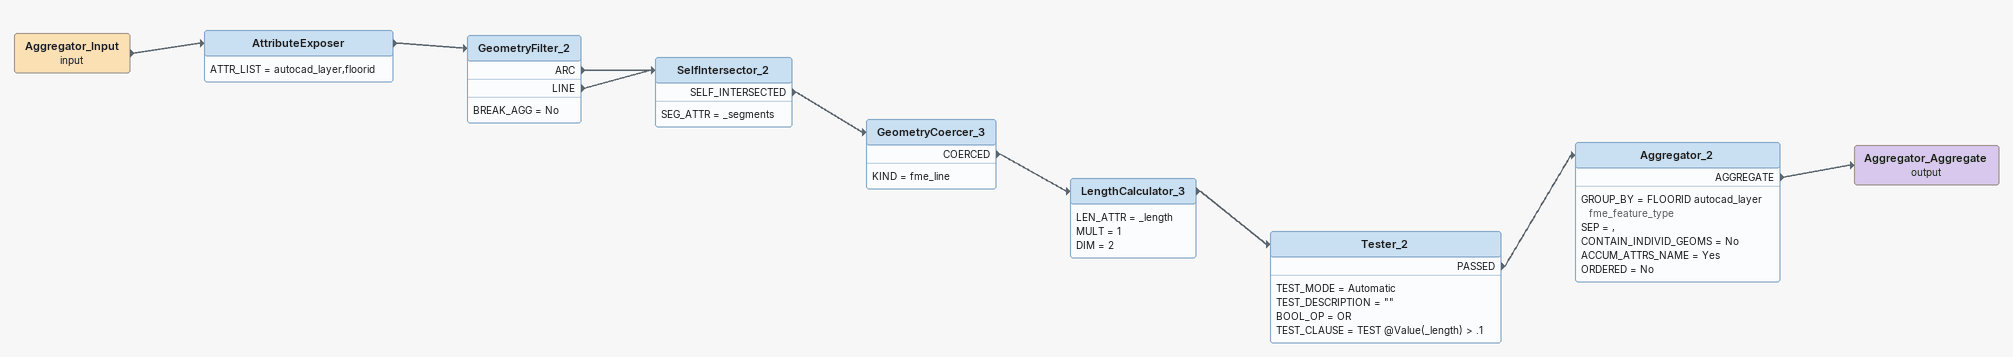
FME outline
Aggregator_Input (input)
    -> AttributeExposer
AttributeExposer
    ATTR_LIST = autocad_layer,floorid
    -> GeometryFilter_2
GeometryFilter_2
    BREAK_AGG = No
    ARC -> SelfIntersector_2
    LINE -> SelfIntersector_2
SelfIntersector_2
    SEG_ATTR = _segments
    SELF_INTERSECTED -> GeometryCoercer_3
GeometryCoercer_3
    KIND = fme_line
    COERCED -> LengthCalculator_3
LengthCalculator_3
    LEN_ATTR = _length
    MULT = 1
    DIM = 2
    -> Tester_2
Tester_2
    TEST_MODE = Automatic
    TEST_DESCRIPTION = ""
    BOOL_OP = OR
    TEST_CLAUSE = TEST @Value(_length) > .1
    PASSED -> Aggregator_2
Aggregator_2
    GROUP_BY = FLOORID autocad_layer fme_feature_type
    SEP = ,
    CONTAIN_INDIVID_GEOMS = No
    ACCUM_ATTRS_NAME = Yes
    ORDERED = No
    AGGREGATE -> Aggregator_Aggregate (output)
Aggregator_Aggregate (output)
